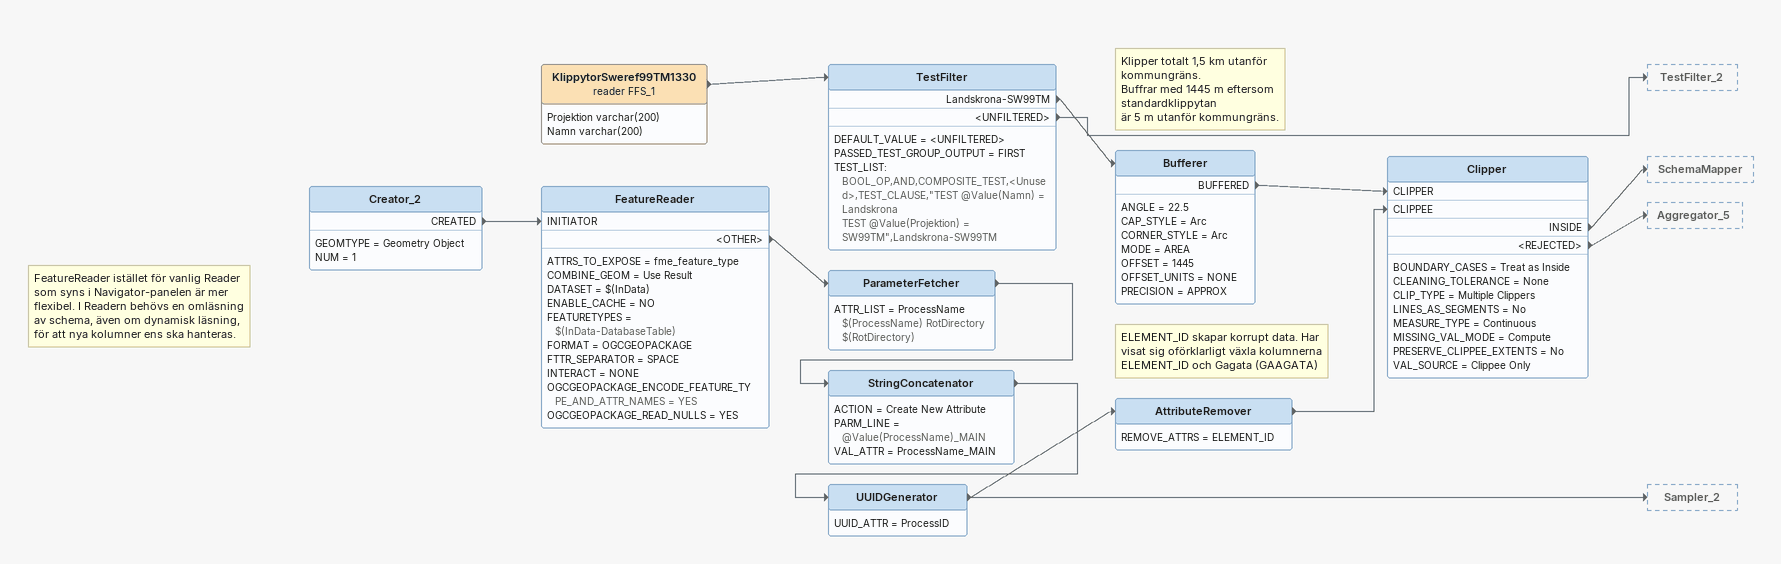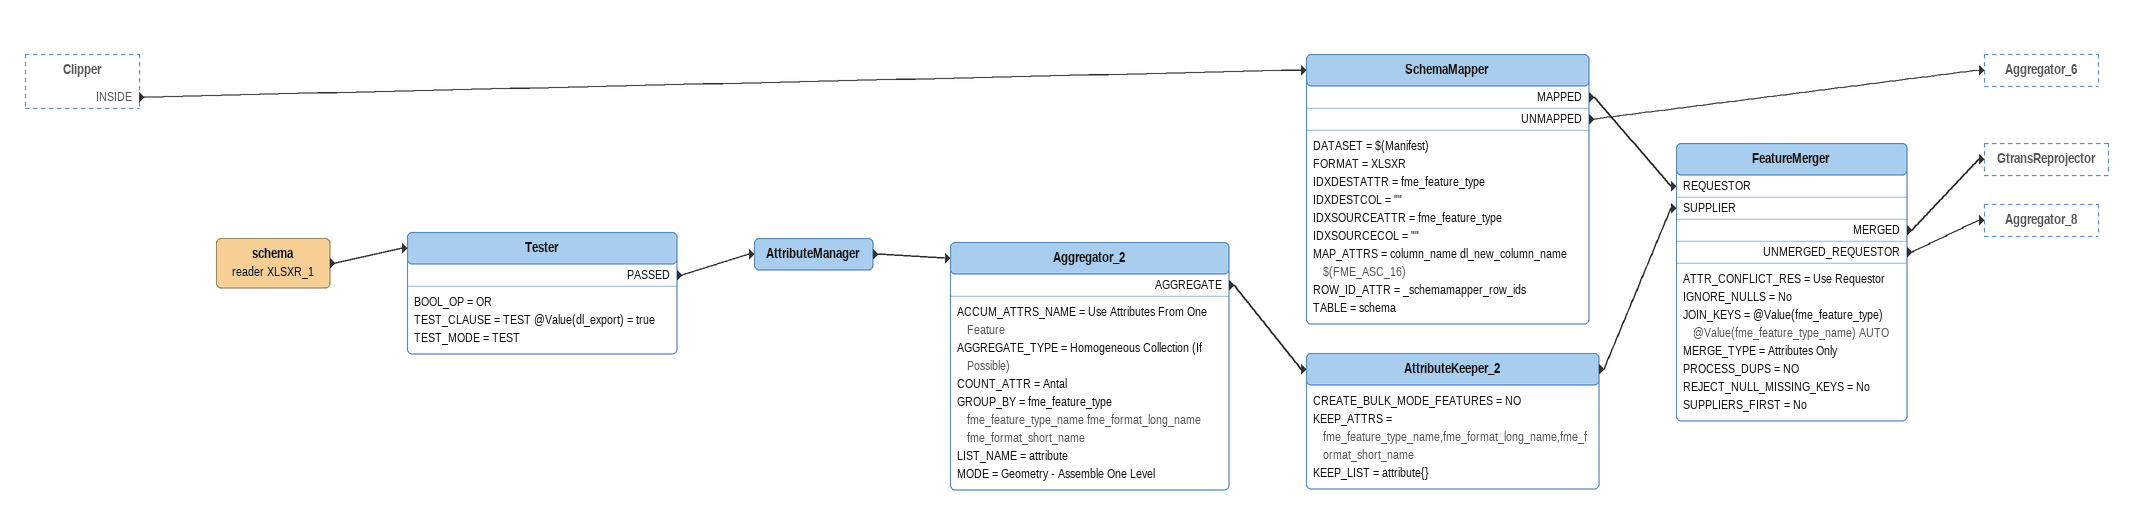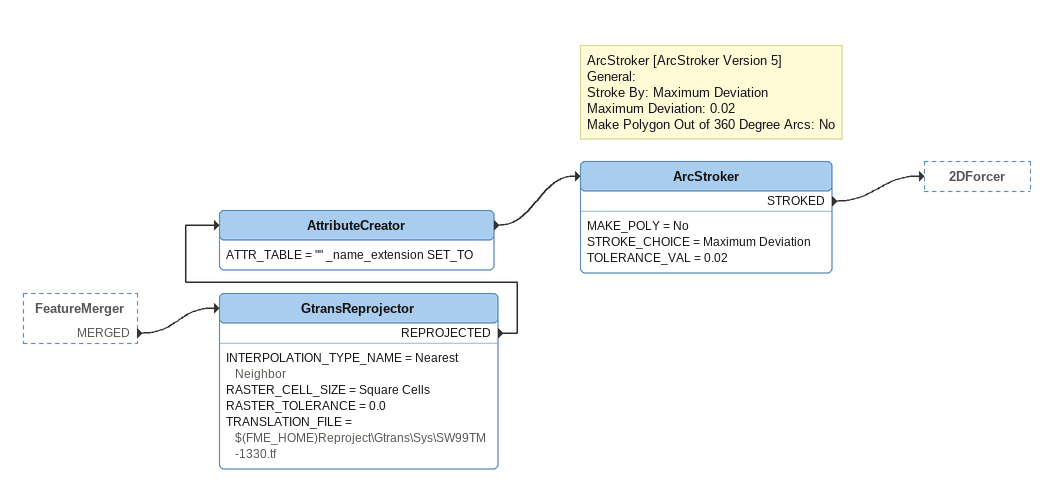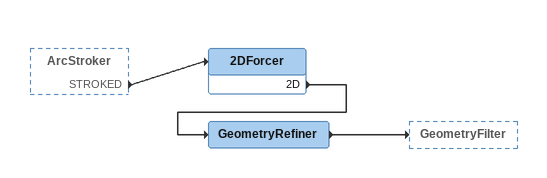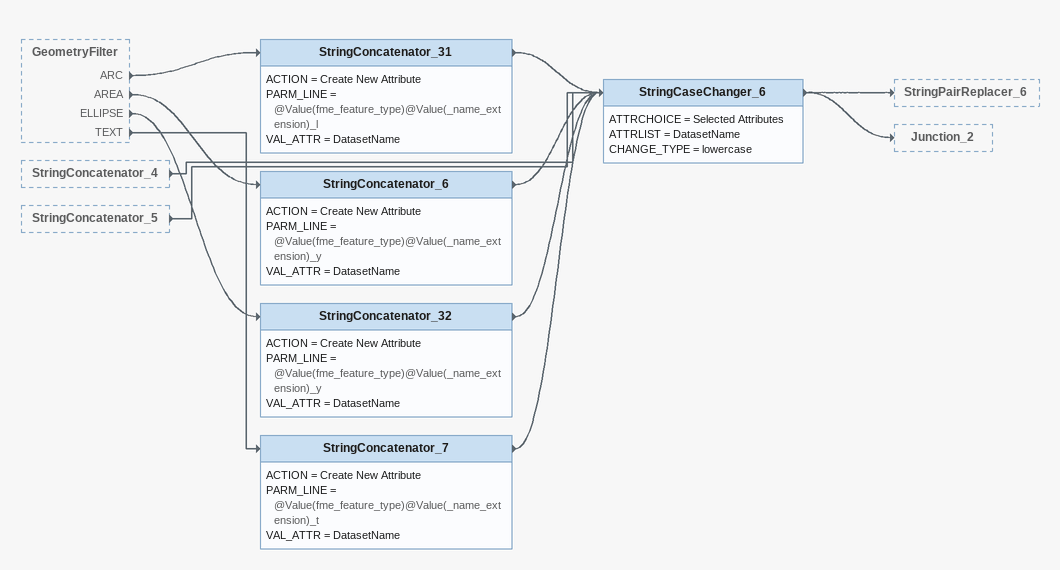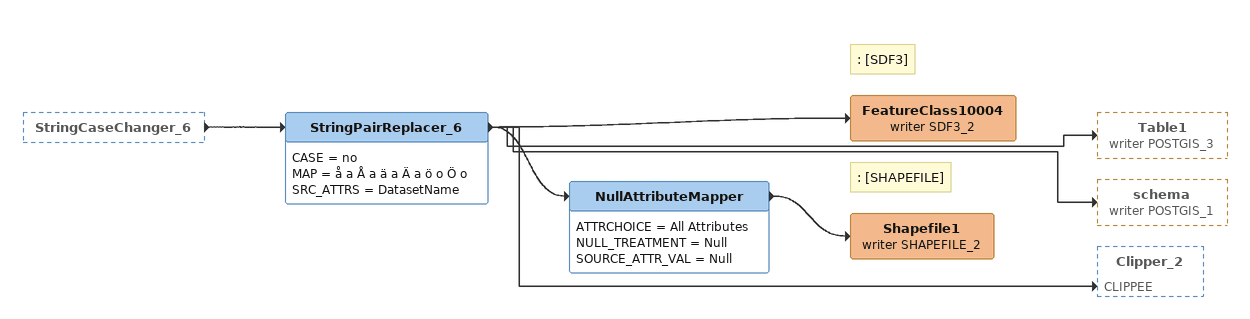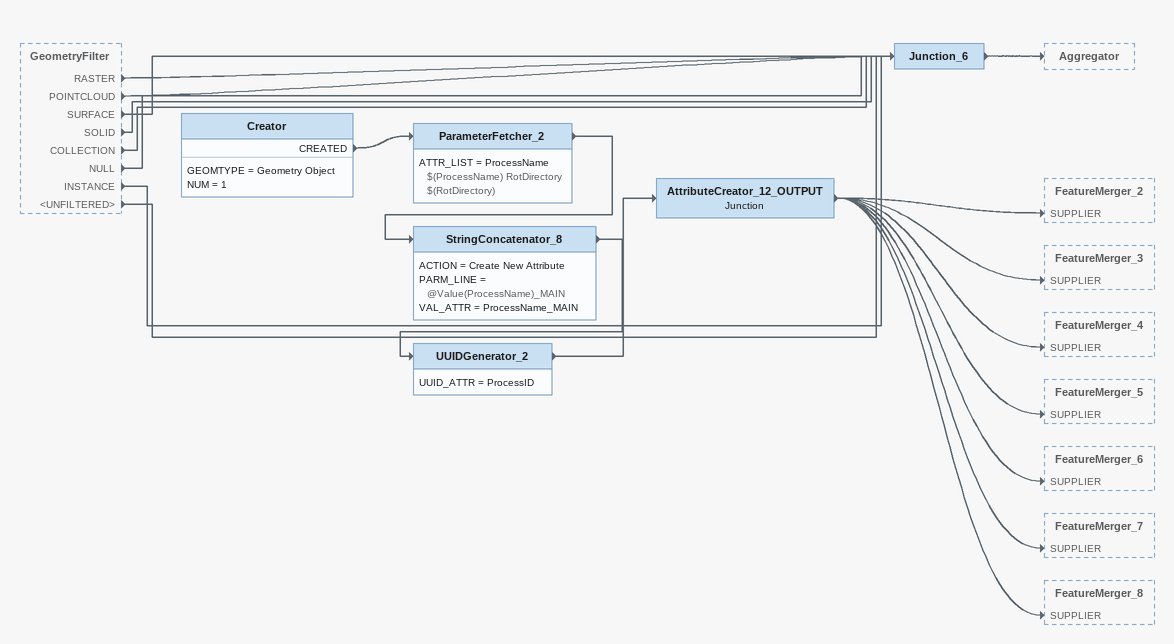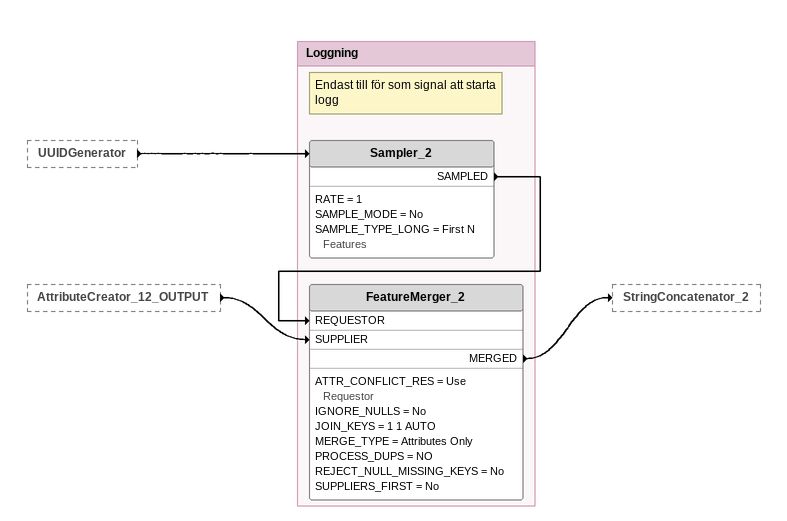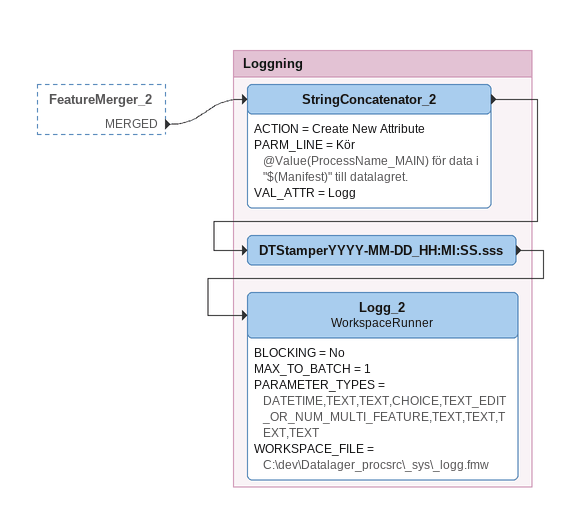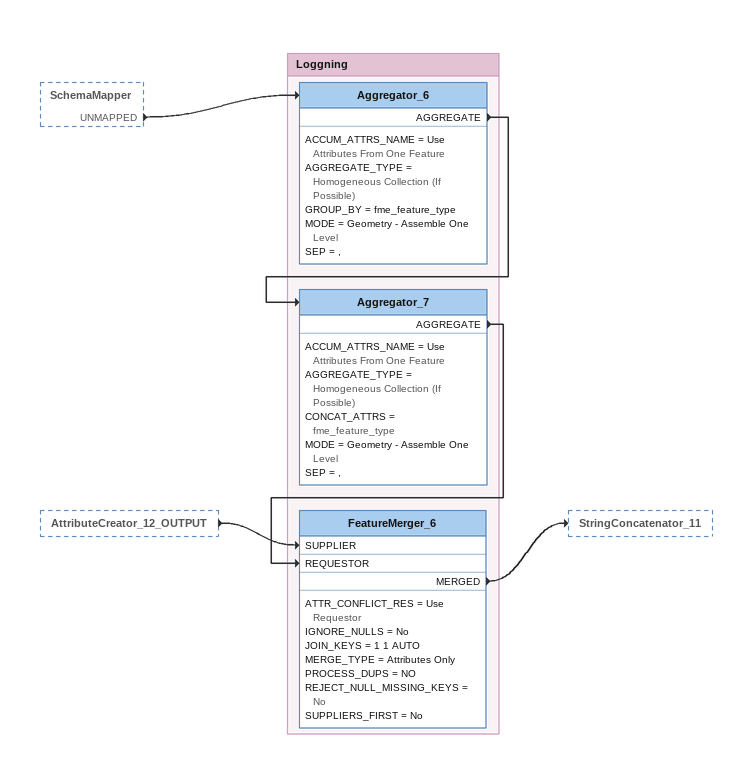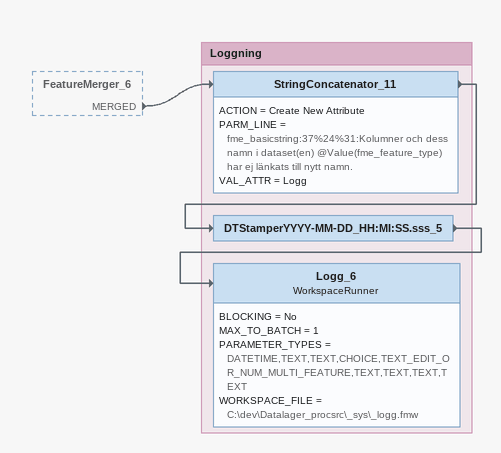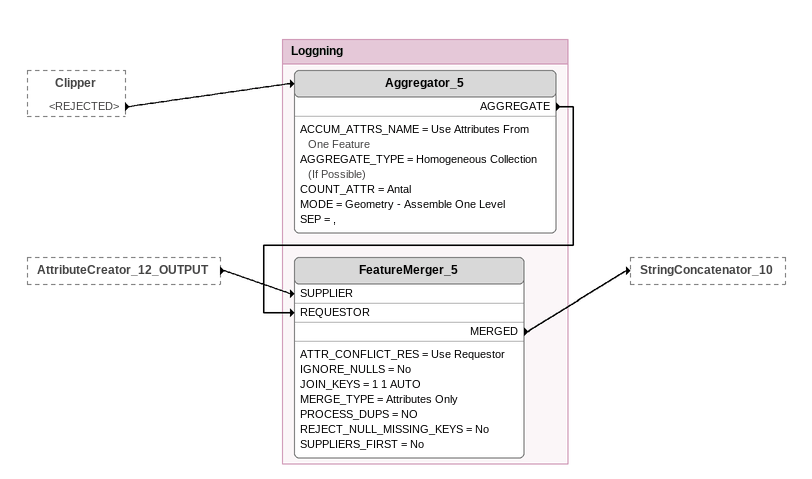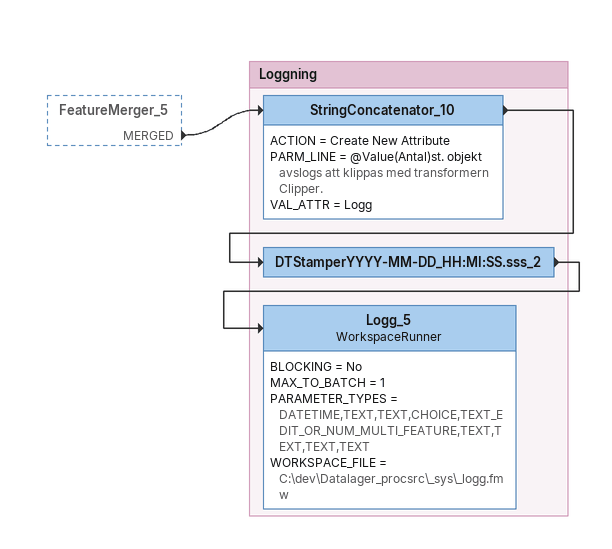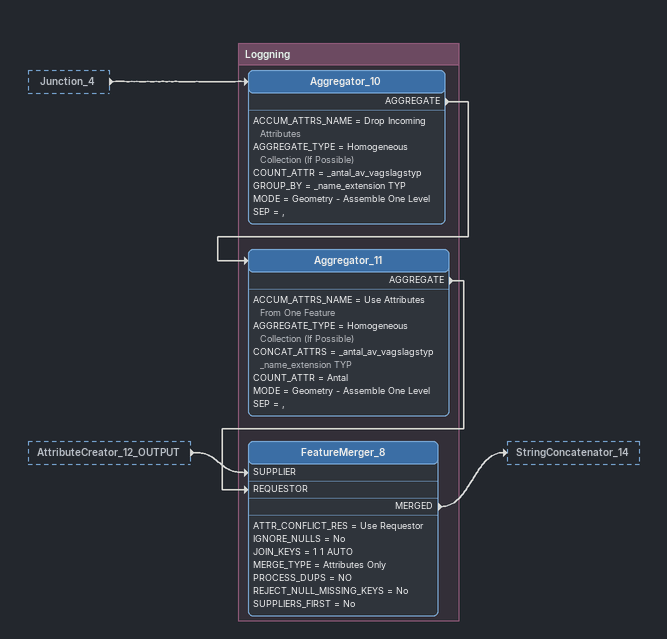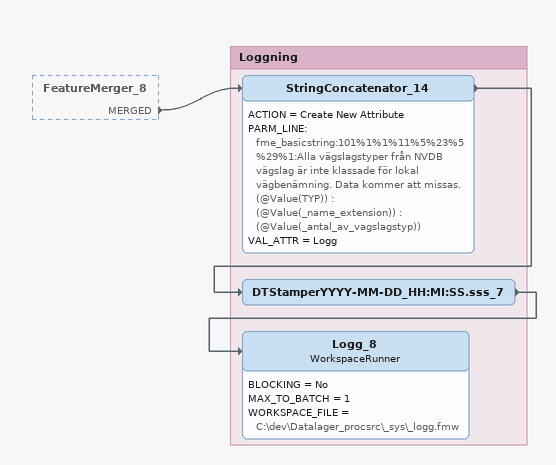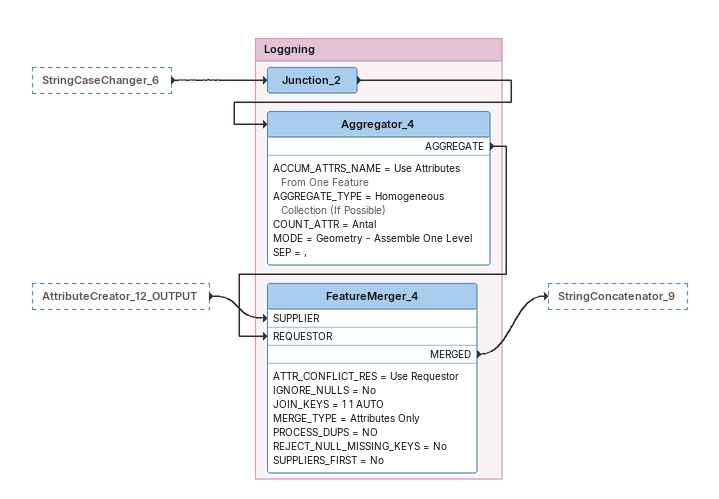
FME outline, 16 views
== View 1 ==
Creator_2
    GEOMTYPE = Geometry Object
    NUM = 1
    CREATED -> FeatureReader [INITIATOR]
Note: FeatureReader istället för vanlig Reader som syns i Navigator-panelen är mer flexibel. I Readern behövs en omläsning av schema, även om dynamisk läsning, för att nya kolumner ens ska hanteras.
FeatureReader
    ATTRS_TO_EXPOSE = fme_feature_type
    COMBINE_GEOM = Use Result
    DATASET = $(InData)
    ENABLE_CACHE = NO
    FEATURETYPES = $(InData-DatabaseTable)
    FORMAT = OGCGEOPACKAGE
    FTTR_SEPARATOR = SPACE
    INTERACT = NONE
    OGCGEOPACKAGE_ENCODE_FEATURE_TYPE_AND_ATTR_NAMES = YES
    OGCGEOPACKAGE_READ_NULLS = YES
    <OTHER> -> ParameterFetcher
ParameterFetcher
    ATTR_LIST = ProcessName $(ProcessName) RotDirectory $(RotDirectory)
    -> StringConcatenator
StringConcatenator
    ACTION = Create New Attribute
    PARM_LINE = @Value(ProcessName)_MAIN
    VAL_ATTR = ProcessName_MAIN
    -> UUIDGenerator
UUIDGenerator
    UUID_ATTR = ProcessID
    -> AttributeRemover
    -> Sampler_2
Note: ELEMENT_ID skapar korrupt data. Har visat sig oförklarligt växla kolumnerna ELEMENT_ID och Gagata (GAAGATA)
AttributeRemover
    REMOVE_ATTRS = ELEMENT_ID
    -> Clipper [CLIPPEE]
KlippytorSweref99TM1330 (reader FFS_1)
    attributes: Projektion varchar(200), Namn varchar(200)
    -> TestFilter
TestFilter
    DEFAULT_VALUE = <UNFILTERED>
    PASSED_TEST_GROUP_OUTPUT = FIRST
    TEST_LIST:
      BOOL_OP,AND,COMPOSITE_TEST,<Unused>,TEST_CLAUSE,"TEST @Value(Namn) = Landskrona
      TEST @Value(Projektion) = SW99TM",Landskrona-SW99TM
    Landskrona-SW99TM -> Bufferer
    <UNFILTERED> -> TestFilter_2
Note: Klipper totalt 1,5 km utanför kommungräns. / Buffrar med 1445 m eftersom standardklippytan / är 5 m utanför kommungräns.
Bufferer
    ANGLE = 22.5
    CAP_STYLE = Arc
    CORNER_STYLE = Arc
    MODE = AREA
    OFFSET = 1445
    OFFSET_UNITS = NONE
    PRECISION = APPROX
    BUFFERED -> Clipper [CLIPPER]
Clipper
    BOUNDARY_CASES = Treat as Inside
    CLEANING_TOLERANCE = None
    CLIP_TYPE = Multiple Clippers
    LINES_AS_SEGMENTS = No
    MEASURE_TYPE = Continuous
    MISSING_VAL_MODE = Compute
    PRESERVE_CLIPPEE_EXTENTS = No
    VAL_SOURCE = Clippee Only
    INSIDE -> SchemaMapper
    <REJECTED> -> Aggregator_5

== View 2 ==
Clipper [outside]
    INSIDE -> SchemaMapper
SchemaMapper
    DATASET = $(Manifest)
    FORMAT = XLSXR
    IDXDESTATTR = fme_feature_type
    IDXDESTCOL = ""
    IDXSOURCEATTR = fme_feature_type
    IDXSOURCECOL = ""
    MAP_ATTRS = column_name dl_new_column_name $(FME_ASC_16)
    ROW_ID_ATTR = _schemamapper_row_ids
    TABLE = schema
    MAPPED -> FeatureMerger [REQUESTOR]
    UNMAPPED -> Aggregator_6
schema (reader XLSXR_1)
    -> Tester
Tester
    BOOL_OP = OR
    TEST_CLAUSE = TEST @Value(dl_export) = true
    TEST_MODE = TEST
    PASSED -> AttributeManager
AttributeManager
    -> Aggregator_2
Aggregator_2
    ACCUM_ATTRS_NAME = Use Attributes From One Feature
    AGGREGATE_TYPE = Homogeneous Collection (If Possible)
    COUNT_ATTR = Antal
    GROUP_BY = fme_feature_type fme_feature_type_name fme_format_long_name fme_format_short_name
    LIST_NAME = attribute
    MODE = Geometry - Assemble One Level
    AGGREGATE -> AttributeKeeper_2
AttributeKeeper_2
    CREATE_BULK_MODE_FEATURES = NO
    KEEP_ATTRS = fme_feature_type_name,fme_format_long_name,fme_format_short_name
    KEEP_LIST = attribute{}
    -> FeatureMerger [SUPPLIER]
FeatureMerger
    ATTR_CONFLICT_RES = Use Requestor
    IGNORE_NULLS = No
    JOIN_KEYS = @Value(fme_feature_type) @Value(fme_feature_type_name) AUTO
    MERGE_TYPE = Attributes Only
    PROCESS_DUPS = NO
    REJECT_NULL_MISSING_KEYS = No
    SUPPLIERS_FIRST = No
    MERGED -> GtransReprojector
    UNMERGED_REQUESTOR -> Aggregator_8

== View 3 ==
FeatureMerger [outside]
    MERGED -> GtransReprojector
GtransReprojector
    INTERPOLATION_TYPE_NAME = Nearest Neighbor
    RASTER_CELL_SIZE = Square Cells
    RASTER_TOLERANCE = 0.0
    TRANSLATION_FILE = $(FME_HOME)Reproject\Gtrans\Sys\SW99TM-1330.tf
    REPROJECTED -> AttributeCreator
AttributeCreator
    ATTR_TABLE = "" _name_extension SET_TO
    -> ArcStroker
Note: ArcStroker [ArcStroker Version 5] / General: / Stroke By: Maximum Deviation / Maximum Deviation: 0.02 / Make Polygon Out of 360 Degree Arcs: No
ArcStroker
    MAKE_POLY = No
    STROKE_CHOICE = Maximum Deviation
    TOLERANCE_VAL = 0.02
    STROKED -> 2DForcer

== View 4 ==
ArcStroker [outside]
    STROKED -> 2DForcer
2DForcer
    2D -> GeometryRefiner
GeometryRefiner
    -> GeometryFilter

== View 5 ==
GeometryFilter [outside]
    ARC -> StringConcatenator_31
    AREA -> StringConcatenator_6
    ELLIPSE -> StringConcatenator_32
    TEXT -> StringConcatenator_7
StringConcatenator_4 [outside]
    -> StringCaseChanger_6
StringConcatenator_5 [outside]
    -> StringCaseChanger_6
StringConcatenator_31
    ACTION = Create New Attribute
    PARM_LINE = @Value(fme_feature_type)@Value(_name_extension)_l
    VAL_ATTR = DatasetName
    -> StringCaseChanger_6
StringConcatenator_6
    ACTION = Create New Attribute
    PARM_LINE = @Value(fme_feature_type)@Value(_name_extension)_y
    VAL_ATTR = DatasetName
    -> StringCaseChanger_6
StringConcatenator_32
    ACTION = Create New Attribute
    PARM_LINE = @Value(fme_feature_type)@Value(_name_extension)_y
    VAL_ATTR = DatasetName
    -> StringCaseChanger_6
StringConcatenator_7
    ACTION = Create New Attribute
    PARM_LINE = @Value(fme_feature_type)@Value(_name_extension)_t
    VAL_ATTR = DatasetName
    -> StringCaseChanger_6
StringCaseChanger_6
    ATTRCHOICE = Selected Attributes
    ATTRLIST = DatasetName
    CHANGE_TYPE = lowercase
    -> StringPairReplacer_6
    -> Junction_2

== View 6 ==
StringCaseChanger_6 [outside]
    -> StringPairReplacer_6
StringPairReplacer_6
    CASE = no
    MAP = å a Å a ä a Ä a ö o Ö o
    SRC_ATTRS = DatasetName
    -> NullAttributeMapper
    -> FeatureClass10004 (writer SDF3_2)
    -> Table1 (writer POSTGIS_3)
    -> schema (writer POSTGIS_1)
    -> Clipper_2 [CLIPPEE]
Note: : [SDF3]
FeatureClass10004 (writer SDF3_2)
NullAttributeMapper
    ATTRCHOICE = All Attributes
    NULL_TREATMENT = Null
    SOURCE_ATTR_VAL = Null
    -> Shapefile1 (writer SHAPEFILE_2)
Note: : [SHAPEFILE]
Shapefile1 (writer SHAPEFILE_2)

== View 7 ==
GeometryFilter [outside]
    RASTER -> Junction_6
    POINTCLOUD -> Junction_6
    SURFACE -> Junction_6
    SOLID -> Junction_6
    COLLECTION -> Junction_6
    NULL -> Junction_6
    INSTANCE -> Junction_6
    <UNFILTERED> -> Junction_6
Junction_6
    -> Aggregator
Creator
    GEOMTYPE = Geometry Object
    NUM = 1
    CREATED -> ParameterFetcher_2
ParameterFetcher_2
    ATTR_LIST = ProcessName $(ProcessName) RotDirectory $(RotDirectory)
    -> StringConcatenator_8
StringConcatenator_8
    ACTION = Create New Attribute
    PARM_LINE = @Value(ProcessName)_MAIN
    VAL_ATTR = ProcessName_MAIN
    -> UUIDGenerator_2
UUIDGenerator_2
    UUID_ATTR = ProcessID
    -> AttributeCreator_12_OUTPUT
AttributeCreator_12_OUTPUT: Junction
    -> FeatureMerger_2 [SUPPLIER]
    -> FeatureMerger_3 [SUPPLIER]
    -> FeatureMerger_4 [SUPPLIER]
    -> FeatureMerger_5 [SUPPLIER]
    -> FeatureMerger_6 [SUPPLIER]
    -> FeatureMerger_7 [SUPPLIER]
    -> FeatureMerger_8 [SUPPLIER]

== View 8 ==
UUIDGenerator [outside]
    -> Sampler_2
AttributeCreator_12_OUTPUT [outside]
    -> FeatureMerger_2 [SUPPLIER]

Bookmark: Loggning
Note: Endast till för som signal att starta logg
Sampler_2
    RATE = 1
    SAMPLE_MODE = No
    SAMPLE_TYPE_LONG = First N Features
    SAMPLED -> FeatureMerger_2 [REQUESTOR]
FeatureMerger_2
    ATTR_CONFLICT_RES = Use Requestor
    IGNORE_NULLS = No
    JOIN_KEYS = 1 1 AUTO
    MERGE_TYPE = Attributes Only
    PROCESS_DUPS = NO
    REJECT_NULL_MISSING_KEYS = No
    SUPPLIERS_FIRST = No
    MERGED -> StringConcatenator_2

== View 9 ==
FeatureMerger_2 [outside]
    MERGED -> StringConcatenator_2

Bookmark: Loggning
StringConcatenator_2
    ACTION = Create New Attribute
    PARM_LINE = Kör @Value(ProcessName_MAIN) för data i "$(Manifest)" till datalagret.
    VAL_ATTR = Logg
    -> DTStamperYYYY-MM-DD_HH:MI:SS.sss
DTStamperYYYY-MM-DD_HH:MI:SS.sss
    -> Logg_2
Logg_2: WorkspaceRunner
    BLOCKING = No
    MAX_TO_BATCH = 1
    PARAMETER_TYPES = DATETIME,TEXT,TEXT,CHOICE,TEXT_EDIT_OR_NUM_MULTI_FEATURE,TEXT,TEXT,TEXT,TEXT
    WORKSPACE_FILE = C:\dev\Datalager_procsrc\_sys\_logg.fmw

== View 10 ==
SchemaMapper [outside]
    UNMAPPED -> Aggregator_6
AttributeCreator_12_OUTPUT [outside]
    -> FeatureMerger_6 [SUPPLIER]

Bookmark: Loggning
Aggregator_6
    ACCUM_ATTRS_NAME = Use Attributes From One Feature
    AGGREGATE_TYPE = Homogeneous Collection (If Possible)
    GROUP_BY = fme_feature_type
    MODE = Geometry - Assemble One Level
    SEP = ,
    AGGREGATE -> Aggregator_7
Aggregator_7
    ACCUM_ATTRS_NAME = Use Attributes From One Feature
    AGGREGATE_TYPE = Homogeneous Collection (If Possible)
    CONCAT_ATTRS = fme_feature_type
    MODE = Geometry - Assemble One Level
    SEP = ,
    AGGREGATE -> FeatureMerger_6 [REQUESTOR]
FeatureMerger_6
    ATTR_CONFLICT_RES = Use Requestor
    IGNORE_NULLS = No
    JOIN_KEYS = 1 1 AUTO
    MERGE_TYPE = Attributes Only
    PROCESS_DUPS = NO
    REJECT_NULL_MISSING_KEYS = No
    SUPPLIERS_FIRST = No
    MERGED -> StringConcatenator_11

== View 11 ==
FeatureMerger_6 [outside]
    MERGED -> StringConcatenator_11

Bookmark: Loggning
StringConcatenator_11
    ACTION = Create New Attribute
    PARM_LINE = fme_basicstring:37%24%31:Kolumner och dess namn i dataset(en) @Value(fme_feature_type) har ej länkats till nytt namn.
    VAL_ATTR = Logg
    -> DTStamperYYYY-MM-DD_HH:MI:SS.sss_5
DTStamperYYYY-MM-DD_HH:MI:SS.sss_5
    -> Logg_6
Logg_6: WorkspaceRunner
    BLOCKING = No
    MAX_TO_BATCH = 1
    PARAMETER_TYPES = DATETIME,TEXT,TEXT,CHOICE,TEXT_EDIT_OR_NUM_MULTI_FEATURE,TEXT,TEXT,TEXT,TEXT
    WORKSPACE_FILE = C:\dev\Datalager_procsrc\_sys\_logg.fmw

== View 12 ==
Clipper [outside]
    <REJECTED> -> Aggregator_5
AttributeCreator_12_OUTPUT [outside]
    -> FeatureMerger_5 [SUPPLIER]

Bookmark: Loggning
Aggregator_5
    ACCUM_ATTRS_NAME = Use Attributes From One Feature
    AGGREGATE_TYPE = Homogeneous Collection (If Possible)
    COUNT_ATTR = Antal
    MODE = Geometry - Assemble One Level
    SEP = ,
    AGGREGATE -> FeatureMerger_5 [REQUESTOR]
FeatureMerger_5
    ATTR_CONFLICT_RES = Use Requestor
    IGNORE_NULLS = No
    JOIN_KEYS = 1 1 AUTO
    MERGE_TYPE = Attributes Only
    PROCESS_DUPS = NO
    REJECT_NULL_MISSING_KEYS = No
    SUPPLIERS_FIRST = No
    MERGED -> StringConcatenator_10

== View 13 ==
FeatureMerger_5 [outside]
    MERGED -> StringConcatenator_10

Bookmark: Loggning
StringConcatenator_10
    ACTION = Create New Attribute
    PARM_LINE = @Value(Antal)st. objekt avslogs att klippas med transformern Clipper.
    VAL_ATTR = Logg
    -> DTStamperYYYY-MM-DD_HH:MI:SS.sss_2
DTStamperYYYY-MM-DD_HH:MI:SS.sss_2
    -> Logg_5
Logg_5: WorkspaceRunner
    BLOCKING = No
    MAX_TO_BATCH = 1
    PARAMETER_TYPES = DATETIME,TEXT,TEXT,CHOICE,TEXT_EDIT_OR_NUM_MULTI_FEATURE,TEXT,TEXT,TEXT,TEXT
    WORKSPACE_FILE = C:\dev\Datalager_procsrc\_sys\_logg.fmw

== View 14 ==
Junction_4 [outside]
    -> Aggregator_10
AttributeCreator_12_OUTPUT [outside]
    -> FeatureMerger_8 [SUPPLIER]

Bookmark: Loggning
Aggregator_10
    ACCUM_ATTRS_NAME = Drop Incoming Attributes
    AGGREGATE_TYPE = Homogeneous Collection (If Possible)
    COUNT_ATTR = _antal_av_vagslagstyp
    GROUP_BY = _name_extension TYP
    MODE = Geometry - Assemble One Level
    SEP = ,
    AGGREGATE -> Aggregator_11
Aggregator_11
    ACCUM_ATTRS_NAME = Use Attributes From One Feature
    AGGREGATE_TYPE = Homogeneous Collection (If Possible)
    CONCAT_ATTRS = _antal_av_vagslagstyp _name_extension TYP
    COUNT_ATTR = Antal
    MODE = Geometry - Assemble One Level
    SEP = ,
    AGGREGATE -> FeatureMerger_8 [REQUESTOR]
FeatureMerger_8
    ATTR_CONFLICT_RES = Use Requestor
    IGNORE_NULLS = No
    JOIN_KEYS = 1 1 AUTO
    MERGE_TYPE = Attributes Only
    PROCESS_DUPS = NO
    REJECT_NULL_MISSING_KEYS = No
    SUPPLIERS_FIRST = No
    MERGED -> StringConcatenator_14

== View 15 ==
FeatureMerger_8 [outside]
    MERGED -> StringConcatenator_14

Bookmark: Loggning
StringConcatenator_14
    ACTION = Create New Attribute
    PARM_LINE:
      fme_basicstring:101%1%1%11%5%23%5%29%1:Alla vägslagstyper från NVDB vägslag är inte klassade för lokal vägbenämning. Data kommer att missas.
      (@Value(TYP)) : (@Value(_name_extension)) : (@Value(_antal_av_vagslagstyp))
    VAL_ATTR = Logg
    -> DTStamperYYYY-MM-DD_HH:MI:SS.sss_7
DTStamperYYYY-MM-DD_HH:MI:SS.sss_7
    -> Logg_8
Logg_8: WorkspaceRunner
    BLOCKING = No
    MAX_TO_BATCH = 1
    WORKSPACE_FILE = C:\dev\Datalager_procsrc\_sys\_logg.fmw

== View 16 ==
StringCaseChanger_6 [outside]
    -> Junction_2
AttributeCreator_12_OUTPUT [outside]
    -> FeatureMerger_4 [SUPPLIER]

Bookmark: Loggning
Junction_2
    -> Aggregator_4
Aggregator_4
    ACCUM_ATTRS_NAME = Use Attributes From One Feature
    AGGREGATE_TYPE = Homogeneous Collection (If Possible)
    COUNT_ATTR = Antal
    MODE = Geometry - Assemble One Level
    SEP = ,
    AGGREGATE -> FeatureMerger_4 [REQUESTOR]
FeatureMerger_4
    ATTR_CONFLICT_RES = Use Requestor
    IGNORE_NULLS = No
    JOIN_KEYS = 1 1 AUTO
    MERGE_TYPE = Attributes Only
    PROCESS_DUPS = NO
    REJECT_NULL_MISSING_KEYS = No
    SUPPLIERS_FIRST = No
    MERGED -> StringConcatenator_9
